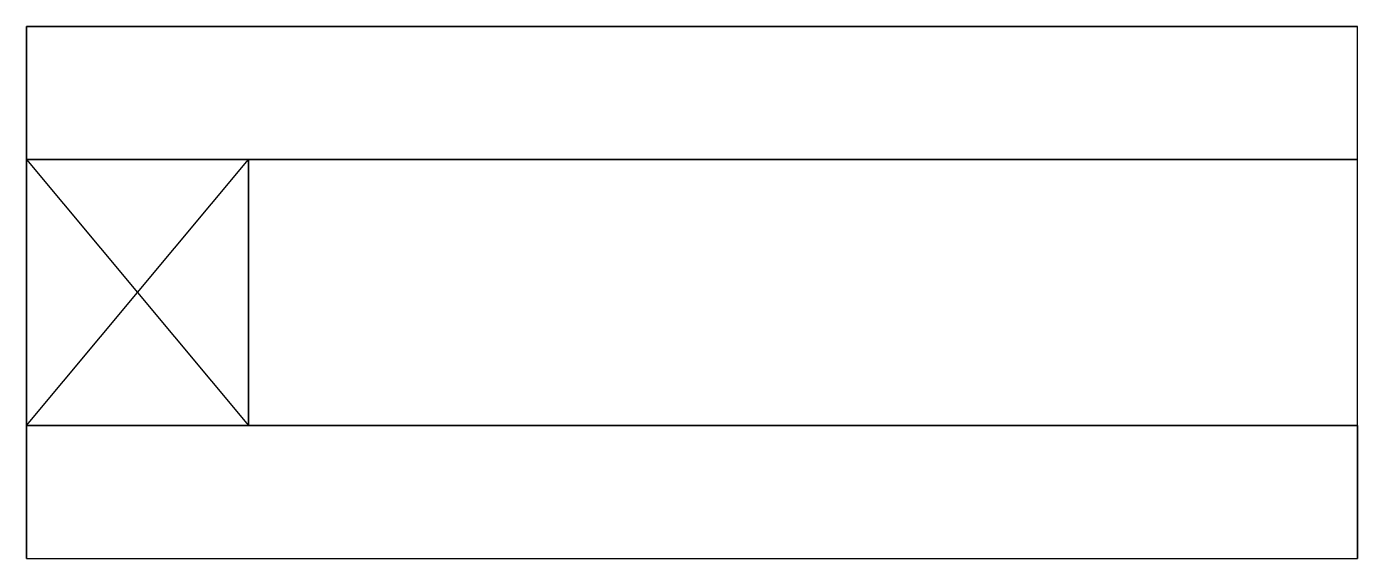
# Model space of a CAD drawing. Extents: x 0 to 60, y -6 to 18.
import ezdxf

# ---------------------------------------------------------------- set-up
doc = ezdxf.new("R2010")
doc.units = 0
doc.layers.get('0').update_dxf_attribs({"linetype": 'CONTINUOUS'})

msp = doc.modelspace()

# ---------------------------------------------------------------- linework, layer by layer
at = {"linetype": 'CONTINUOUS'}
for p, q in [((0, -6), (0, 18)), ((60, 18), (0, 18)), ((0, 12), (0, 18)), ((60, 18), (0, 18)), ((0, 18), (0, 12)), ((0, 18), (60, 18)), ((60, -6), (60, 18)), ((60, 12), (60, 18)), ((60, 12), (60, 18)), ((60, 12), (0, 12)), ((0, 12), (60, 12)), ((0, 12), (60, 12)), ((10, 12), (0, 12)), ((0, 0), (0, 12)), ((10, 12), (0, 12)), ((0, 12), (0, 0)), ((10, 12), (0, 12)), ((0, 12), (0, 0)), ((0, 0), (10, 12)), ((0, 12), (10, 0)), ((10, 12), (10, 0)), ((10, 0), (10, 12)), ((10, 0), (10, 12)), ((0, 0), (60, 0)), ((0, 0), (0, -6)), ((60, 0), (0, 0)), ((0, 0), (0, -6)), ((60, 0), (0, 0)), ((0, 0), (10, 0)), ((0, 0), (10, 0)), ((0, 0), (10, 0)), ((60, 0), (60, -6)), ((60, -6), (60, 0)), ((0, -6), (60, -6)), ((0, -6), (60, -6)), ((0, -6), (60, -6))]:
    msp.add_line(p, q, dxfattribs=at)

doc.saveas('drawing.dxf')
